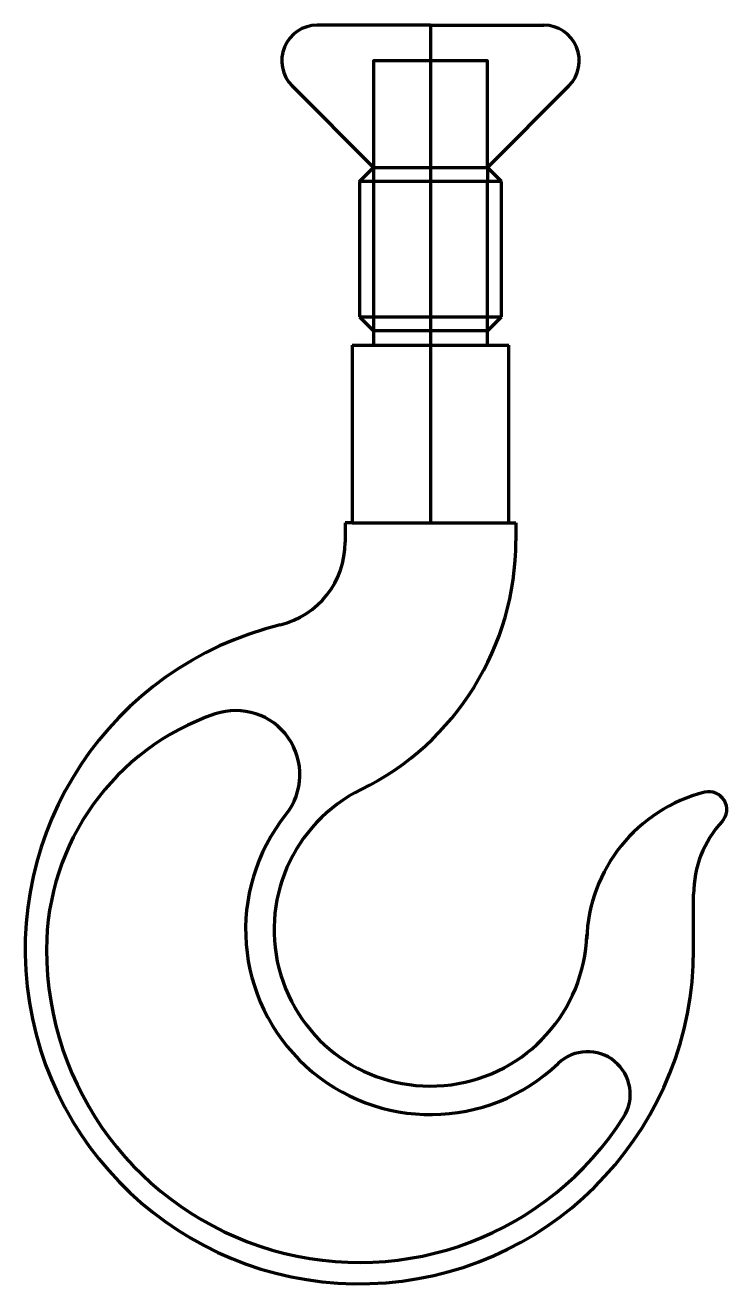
# Model space of a CAD drawing. Header units: millimetres. Extents: x 77 to 176, y 63 to 240.
import ezdxf

# ---------------------------------------------------------------- set-up
doc = ezdxf.new("R2010")
doc.units = ezdxf.units.MM

msp = doc.modelspace()

# ---------------------------------------------------------------- linework, layer by layer
at = {"lineweight": 100}
for p, q in [((134.3, 240.08), (118.37, 240.08)), ((134.3, 240.08), (150.22, 240.08)), ((134.3, 240.08), (134.3, 170.08)), ((126.3, 220.08), (114.83, 231.54)), ((142.3, 220.08), (153.76, 231.54)), ((124.3, 218.08), (126.3, 220.08)), ((126.3, 220.08), (126.3, 218.08)), ((144.3, 218.08), (142.3, 220.08)), ((142.3, 220.08), (142.3, 218.08)), ((144.3, 218.08), (124.3, 218.08)), ((124.3, 218.08), (124.3, 199.08)), ((126.3, 218.08), (126.3, 195.08)), ((142.3, 195.08), (142.3, 218.08)), ((144.3, 199.08), (144.3, 218.08)), ((124.3, 199.08), (144.3, 199.08)), ((124.3, 199.08), (126.3, 197.08)), ((142.3, 197.08), (144.3, 199.08)), ((142.3, 197.08), (126.3, 197.08)), ((123.3, 195.08), (145.3, 195.08)), ((123.3, 195.08), (123.3, 170.08)), ((145.3, 170.08), (145.3, 195.08)), ((123.3, 170.08), (122.3, 170.08)), ((122.3, 170.08), (122.3, 167.39)), ((123.3, 170.08), (145.3, 170.08)), ((145.3, 170.08), (146.3, 170.08)), ((146.3, 170.08), (146.3, 167.57)), ((171.3, 110.08), (171.3, 117.88)), ((171.3, 117.88), (171.3, 117.88))]:
    msp.add_line(p, q, dxfattribs=at)
msp.add_lwpolyline([(126.3, 220.08), (142.3, 220.08), (142.3, 235.08), (126.3, 235.08)], close=True, dxfattribs=at)
for centre, radius, start, end in [((118.37, 235.08), 5, 90, 225), ((150.22, 235.08), 5, 315, 90), ((110.3, 167.39), 12, 283.7265, 0), ((107.3, 167.57), 39, 296.2714, 0), ((124.3, 110.08), 47, 103.7265, 360), ((106.93, 134.69), 9, 321.4392, 108.7749), ((115.3, 110.08), 35, 108.7749, 180), ((134.3, 112.88), 22, 116.2714, 358.2155), ((178.25, 110.88), 22, 104.1756, 178.2155), ((173.47, 129.78), 2.5, 317.1286, 104.1756), ((134.3, 112.88), 26, 141.4392, 313.654), ((186.3, 117.88), 15, 137.1286, 180), ((124.3, 110.08), 44, 180, 327.6146), ((156.39, 89.72), 6, 327.6146, 133.654)]:
    msp.add_arc(centre, radius, start, end, dxfattribs=at)

doc.saveas('drawing.dxf')
